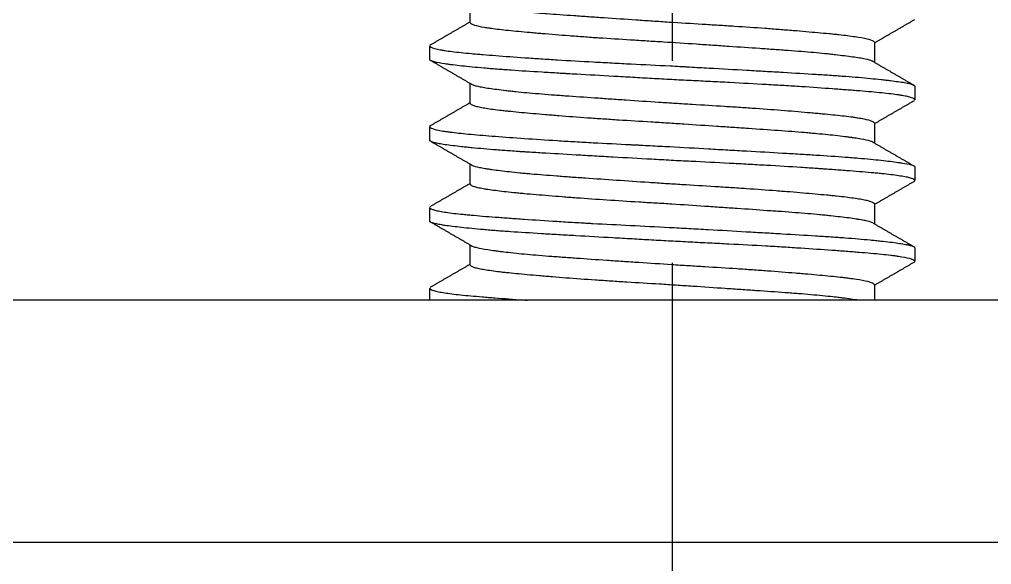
# Model space of a CAD drawing. Extents: x 77 to 788, y 36 to 557.
# Drawn here: x 240.2 to 252.22, y 232.48 to 239.23 of the extents above; entities that cross this region are included whole.
import ezdxf

# ---------------------------------------------------------------- set-up
doc = ezdxf.new("R2010")
doc.units = 0
doc.header["$LTSCALE"] = 10
doc.header["$MEASUREMENT"] = 0
doc.linetypes.add('CENTER', pattern=[2, 1.25, -0.25, 0.25, -0.25])
doc.layers.get('0').update_dxf_attribs({"linetype": 'CONTINUOUS'})
doc.layers.add('1', color=7, linetype='CONTINUOUS')

msp = doc.modelspace()

# ---------------------------------------------------------------- linework, layer by layer
at = {"color": 1, "linetype": 'CENTER'}
msp.add_line((248.272, 256.216), (248.272, 183.319), dxfattribs=at)
at = {"layer": '1', "color": 7, "linetype": 'Continuous', "lineweight": -3}
for p, q in [((245.772, 239.191), (245.772, 239.437)), ((250.772, 238.946), (250.772, 238.7)), ((245.272, 238.735), (245.272, 238.903)), ((245.772, 238.192), (245.772, 238.437)), ((251.272, 238.402), (251.272, 238.234)), ((245.272, 237.735), (245.272, 237.903)), ((250.772, 237.946), (250.772, 237.7)), ((245.772, 237.192), (245.772, 237.437)), ((251.272, 237.403), (251.272, 237.235)), ((245.272, 236.734), (245.272, 236.903)), ((250.772, 236.945), (250.772, 236.7)), ((245.772, 236.191), (245.772, 236.437)), ((251.272, 236.402), (251.272, 236.235)), ((250.772, 235.946), (250.772, 235.755)), ((245.272, 235.755), (245.272, 235.903)), ((276.02, 235.755), (233.761, 235.755)), ((279.54, 232.755), (228.172, 232.755))]:
    msp.add_line(p, q, dxfattribs=at)
for points, knots in [([(245.79, 239.427), (245.794, 239.425), (245.799, 239.423), (245.815, 239.416), (245.829, 239.412), (245.878, 239.4), (245.922, 239.391), (246.003, 239.378), (246.033, 239.374), (246.081, 239.367), (246.098, 239.365), (246.133, 239.36), (246.151, 239.358), (246.243, 239.347), (246.326, 239.338), (246.463, 239.324), (246.511, 239.32), (246.586, 239.314), (246.612, 239.311), (246.664, 239.307), (246.69, 239.305), (246.824, 239.295), (246.937, 239.286), (247.116, 239.274), (247.177, 239.269), (247.271, 239.263), (247.302, 239.261), (247.366, 239.256), (247.398, 239.254), (247.56, 239.243), (247.691, 239.234), (247.892, 239.22), (247.96, 239.216), (248.062, 239.209), (248.096, 239.207), (248.165, 239.202), (248.2, 239.2), (248.371, 239.189), (248.507, 239.181), (248.709, 239.168), (248.776, 239.164), (248.876, 239.158), (248.909, 239.156), (248.976, 239.151), (249.009, 239.149), (249.172, 239.139), (249.298, 239.13), (249.479, 239.117), (249.568, 239.11), (249.654, 239.103), (249.711, 239.099), (249.739, 239.097), (249.877, 239.085), (249.979, 239.076), (250.12, 239.063), (250.188, 239.057), (250.251, 239.051), (250.293, 239.047), (250.313, 239.044), (250.41, 239.034), (250.478, 239.026), (250.593, 239.008), (250.641, 239), (250.716, 238.981), (250.742, 238.972), (250.767, 238.957), (250.772, 238.951), (250.772, 238.945)], [0, 0, 0, 0, 0.013238, 0.013238, 0.040364, 0.040364, 0.094618, 0.094618, 0.121745, 0.121745, 0.135308, 0.135308, 0.148871, 0.148871, 0.203125, 0.203125, 0.230251, 0.230251, 0.243815, 0.243815, 0.257378, 0.257378, 0.311632, 0.311632, 0.338758, 0.338758, 0.352322, 0.352322, 0.365885, 0.365885, 0.420138, 0.420138, 0.447265, 0.447265, 0.460829, 0.460829, 0.474392, 0.474392, 0.528645, 0.528645, 0.555772, 0.555772, 0.569335, 0.569335, 0.582899, 0.582899, 0.637152, 0.637152, 0.664279, 0.677842, 0.677842, 0.691406, 0.691406, 0.745659, 0.745659, 0.772786, 0.786349, 0.786349, 0.799912, 0.799912, 0.854166, 0.854166, 0.908419, 0.908419, 0.962673, 0.962673, 1, 1, 1, 1]), ([(250.756, 238.71), (250.753, 238.711), (250.75, 238.712), (250.728, 238.722), (250.698, 238.73), (250.647, 238.741), (250.636, 238.743), (250.612, 238.747), (250.6, 238.75), (250.562, 238.756), (250.533, 238.76), (250.441, 238.773), (250.37, 238.782), (250.269, 238.794), (250.248, 238.796), (250.205, 238.801), (250.184, 238.803), (250.116, 238.81), (250.07, 238.814), (249.924, 238.827), (249.82, 238.835), (249.679, 238.846), (249.651, 238.848), (249.593, 238.852), (249.564, 238.854), (249.475, 238.86), (249.415, 238.865), (249.231, 238.877), (249.104, 238.886), (248.94, 238.897), (248.907, 238.9), (248.84, 238.904), (248.807, 238.907), (248.706, 238.913), (248.639, 238.918), (248.436, 238.931), (248.301, 238.94), (248.13, 238.951), (248.096, 238.953), (248.027, 238.957), (247.993, 238.959), (247.891, 238.966), (247.823, 238.97), (247.624, 238.982), (247.493, 238.991), (247.334, 239.001), (247.303, 239.003), (247.24, 239.008), (247.209, 239.01), (247.116, 239.017), (247.056, 239.021), (246.88, 239.035), (246.769, 239.044), (246.639, 239.055), (246.613, 239.057), (246.562, 239.061), (246.537, 239.064), (246.464, 239.07), (246.417, 239.075), (246.284, 239.087), (246.205, 239.095), (246.099, 239.108), (246.066, 239.112), (246.02, 239.119), (246.005, 239.121), (245.977, 239.125), (245.963, 239.127), (245.9, 239.138), (245.86, 239.147), (245.816, 239.161), (245.804, 239.165), (245.79, 239.172), (245.786, 239.174), (245.78, 239.179), (245.777, 239.181), (245.773, 239.186), (245.772, 239.189), (245.772, 239.191)], [0, 0, 0, 0, 0.009098, 0.009098, 0.063258, 0.063258, 0.076798, 0.076798, 0.090337, 0.090337, 0.117417, 0.117417, 0.171577, 0.171577, 0.185116, 0.185116, 0.198656, 0.198656, 0.225736, 0.225736, 0.279895, 0.279895, 0.293435, 0.293435, 0.306975, 0.306975, 0.334055, 0.334055, 0.388214, 0.388214, 0.401754, 0.401754, 0.415294, 0.415294, 0.442374, 0.442374, 0.496533, 0.496533, 0.510073, 0.510073, 0.523613, 0.523613, 0.550692, 0.550692, 0.604852, 0.604852, 0.618392, 0.618392, 0.631932, 0.631932, 0.659011, 0.659011, 0.713171, 0.713171, 0.726711, 0.726711, 0.74025, 0.74025, 0.76733, 0.76733, 0.821489, 0.821489, 0.848569, 0.848569, 0.862109, 0.862109, 0.875649, 0.875649, 0.929808, 0.929808, 0.956888, 0.956888, 0.970428, 0.970428, 0.983968, 0.983968, 1, 1, 1, 1]), ([(245.272, 238.903), (245.272, 238.897), (245.278, 238.891), (245.309, 238.876), (245.339, 238.867), (245.394, 238.856), (245.406, 238.854), (245.431, 238.849), (245.444, 238.847), (245.486, 238.84), (245.517, 238.836), (245.618, 238.824), (245.697, 238.815), (245.811, 238.805), (245.834, 238.803), (245.882, 238.799), (245.956, 238.793), (246.035, 238.787), (246.201, 238.774), (246.32, 238.765), (246.48, 238.754), (246.513, 238.752), (246.579, 238.747), (246.613, 238.745), (246.715, 238.738), (246.784, 238.734), (246.996, 238.721), (247.143, 238.712), (247.334, 238.702), (247.373, 238.7), (247.45, 238.696), (247.49, 238.694), (247.607, 238.687), (247.686, 238.683), (247.924, 238.671), (248.083, 238.663), (248.285, 238.653), (248.345, 238.649), (248.406, 238.646), (248.446, 238.644), (248.467, 238.643), (248.568, 238.637), (248.648, 238.633), (248.886, 238.619), (249.042, 238.61), (249.272, 238.597), (249.348, 238.593), (249.46, 238.586), (249.497, 238.584), (249.571, 238.58), (249.607, 238.578), (249.786, 238.567), (249.922, 238.559), (250.116, 238.547), (250.179, 238.543), (250.271, 238.537), (250.301, 238.535), (250.36, 238.53), (250.389, 238.528), (250.53, 238.517), (250.632, 238.509), (250.771, 238.495), (250.815, 238.491), (250.876, 238.484), (250.896, 238.482), (250.934, 238.477), (250.953, 238.475), (251.041, 238.464), (251.099, 238.456), (251.168, 238.444), (251.188, 238.44), (251.214, 238.434), (251.221, 238.432), (251.232, 238.429), (251.235, 238.427), (251.241, 238.425), (251.244, 238.424), (251.263, 238.417), (251.272, 238.41), (251.272, 238.403)], [0, 0, 0, 0, 0.034892, 0.034892, 0.086206, 0.086206, 0.099034, 0.099034, 0.111863, 0.111863, 0.137519, 0.137519, 0.188833, 0.188833, 0.201662, 0.201662, 0.21449, 0.240147, 0.240147, 0.29146, 0.29146, 0.304289, 0.304289, 0.317117, 0.317117, 0.342774, 0.342774, 0.394088, 0.394088, 0.406916, 0.406916, 0.419745, 0.419745, 0.445401, 0.445401, 0.496715, 0.496715, 0.509544, 0.515958, 0.515958, 0.522372, 0.522372, 0.548029, 0.548029, 0.599342, 0.599342, 0.624999, 0.624999, 0.637828, 0.637828, 0.650656, 0.650656, 0.70197, 0.70197, 0.727627, 0.727627, 0.740455, 0.740455, 0.753283, 0.753283, 0.804597, 0.804597, 0.830254, 0.830254, 0.843082, 0.843082, 0.855911, 0.855911, 0.907224, 0.907224, 0.932881, 0.932881, 0.94571, 0.94571, 0.952124, 0.952124, 0.958538, 0.958538, 1, 1, 1, 1]), ([(245.285, 238.918), (245.285, 238.918), (245.282, 238.916), (245.28, 238.915), (245.278, 238.913), (245.277, 238.913), (245.276, 238.912)], [0, 0, 0, 0, 0.148431, 0.636733, 0.636733, 1, 1, 1, 1]), ([(251.272, 238.234), (251.272, 238.234), (251.272, 238.234), (251.271, 238.237), (251.271, 238.239), (251.262, 238.25), (251.242, 238.259), (251.193, 238.272), (251.174, 238.277), (251.14, 238.283), (251.128, 238.286), (251.102, 238.29), (251.088, 238.292), (251.016, 238.303), (250.946, 238.312), (250.785, 238.328), (250.693, 238.336), (250.578, 238.345), (250.564, 238.346), (250.538, 238.348), (250.498, 238.352), (250.457, 238.355), (250.373, 238.361), (250.315, 238.365), (250.135, 238.379), (250.006, 238.388), (249.835, 238.399), (249.8, 238.401), (249.729, 238.405), (249.694, 238.408), (249.587, 238.414), (249.514, 238.418), (249.292, 238.431), (249.14, 238.439), (248.944, 238.45), (248.904, 238.452), (248.824, 238.456), (248.785, 238.458), (248.665, 238.464), (248.505, 238.472), (248.345, 238.48), (248.184, 238.489), (248.104, 238.493), (247.984, 238.5), (247.943, 238.502), (247.863, 238.507), (247.823, 238.509), (247.703, 238.516), (247.624, 238.52), (247.39, 238.534), (247.238, 238.542), (247.053, 238.553), (246.998, 238.556), (246.943, 238.559), (246.907, 238.561), (246.889, 238.562), (246.799, 238.568), (246.729, 238.572), (246.526, 238.584), (246.398, 238.592), (246.218, 238.605), (246.16, 238.609), (246.075, 238.615), (246.048, 238.618), (245.994, 238.622), (245.968, 238.624), (245.841, 238.635), (245.751, 238.644), (245.631, 238.657), (245.593, 238.662), (245.541, 238.668), (245.525, 238.67), (245.493, 238.675), (245.478, 238.677), (245.407, 238.687), (245.363, 238.695), (245.315, 238.708), (245.302, 238.712), (245.288, 238.718), (245.284, 238.72), (245.278, 238.724), (245.275, 238.726), (245.272, 238.73), (245.272, 238.732), (245.272, 238.734)], [0, 0, 0, 0, 0.001129, 0.001129, 0.013957, 0.013957, 0.065271, 0.065271, 0.090928, 0.090928, 0.103756, 0.103756, 0.116585, 0.116585, 0.167898, 0.167898, 0.219212, 0.219212, 0.225626, 0.225626, 0.23204, 0.244869, 0.244869, 0.270526, 0.270526, 0.321839, 0.321839, 0.334668, 0.334668, 0.347496, 0.347496, 0.373153, 0.373153, 0.424466, 0.424466, 0.437295, 0.437295, 0.450123, 0.450123, 0.47578, 0.501437, 0.501437, 0.527094, 0.527094, 0.539922, 0.539922, 0.55275, 0.55275, 0.578407, 0.578407, 0.629721, 0.629721, 0.642549, 0.648963, 0.648963, 0.655378, 0.655378, 0.681034, 0.681034, 0.732348, 0.732348, 0.758005, 0.758005, 0.770833, 0.770833, 0.783662, 0.783662, 0.834975, 0.834975, 0.860632, 0.860632, 0.873461, 0.873461, 0.886289, 0.886289, 0.937603, 0.937603, 0.963259, 0.963259, 0.976088, 0.976088, 0.988916, 0.988916, 1, 1, 1, 1]), ([(245.784, 238.43), (245.792, 238.425), (245.803, 238.42), (245.831, 238.412), (245.847, 238.407), (245.875, 238.401), (245.885, 238.399), (245.906, 238.395), (245.918, 238.392), (245.978, 238.382), (246.035, 238.373), (246.137, 238.36), (246.173, 238.355), (246.232, 238.348), (246.252, 238.346), (246.293, 238.342), (246.315, 238.339), (246.423, 238.328), (246.518, 238.319), (246.671, 238.307), (246.75, 238.3), (246.834, 238.294), (246.891, 238.29), (246.92, 238.288), (247.066, 238.277), (247.187, 238.269), (247.375, 238.256), (247.471, 238.249), (247.57, 238.242), (247.636, 238.238), (247.67, 238.235), (247.837, 238.224), (247.972, 238.215), (248.176, 238.202), (248.244, 238.197), (248.346, 238.191), (248.38, 238.189), (248.449, 238.184), (248.484, 238.182), (248.655, 238.172), (248.789, 238.163), (248.986, 238.151), (249.051, 238.147), (249.148, 238.14), (249.179, 238.138), (249.243, 238.134), (249.275, 238.132), (249.432, 238.121), (249.67, 238.103), (249.884, 238.085), (250.009, 238.074), (250.034, 238.071), (250.082, 238.067), (250.105, 238.065), (250.174, 238.058), (250.217, 238.054), (250.341, 238.042), (250.415, 238.033), (250.496, 238.023), (250.511, 238.021), (250.541, 238.016), (250.555, 238.014), (250.596, 238.008), (250.62, 238.003), (250.685, 237.99), (250.718, 237.981), (250.745, 237.969), (250.75, 237.967), (250.758, 237.963), (250.761, 237.96), (250.769, 237.954), (250.772, 237.949), (250.772, 237.945)], [0, 0, 0, 0, 0.030603, 0.030603, 0.057543, 0.057543, 0.071013, 0.071013, 0.084483, 0.084483, 0.138362, 0.138362, 0.165302, 0.165302, 0.178771, 0.178771, 0.192241, 0.192241, 0.246121, 0.246121, 0.27306, 0.28653, 0.28653, 0.3, 0.3, 0.353879, 0.353879, 0.380819, 0.394289, 0.394289, 0.407759, 0.407759, 0.461638, 0.461638, 0.488578, 0.488578, 0.502047, 0.502047, 0.515517, 0.515517, 0.569396, 0.569396, 0.596336, 0.596336, 0.609806, 0.609806, 0.623276, 0.623276, 0.677155, 0.731034, 0.731034, 0.744504, 0.744504, 0.757974, 0.757974, 0.784914, 0.784914, 0.838793, 0.838793, 0.852263, 0.852263, 0.865733, 0.865733, 0.892672, 0.892672, 0.946552, 0.946552, 0.960022, 0.960022, 0.973491, 0.973491, 1, 1, 1, 1]), ([(250.76, 237.707), (250.758, 237.708), (250.756, 237.709), (250.75, 237.713), (250.745, 237.715), (250.734, 237.719), (250.728, 237.721), (250.694, 237.731), (250.655, 237.74), (250.583, 237.753), (250.542, 237.759), (250.496, 237.766), (250.464, 237.77), (250.447, 237.772), (250.361, 237.784), (250.282, 237.793), (250.152, 237.806), (250.107, 237.81), (250.035, 237.817), (250.011, 237.819), (249.961, 237.823), (249.936, 237.826), (249.806, 237.836), (249.696, 237.845), (249.464, 237.861), (249.343, 237.87), (249.183, 237.881), (249.151, 237.883), (249.087, 237.887), (249.054, 237.89), (248.957, 237.896), (248.891, 237.901), (248.693, 237.914), (248.558, 237.923), (248.386, 237.935), (248.352, 237.937), (248.283, 237.941), (248.249, 237.943), (248.147, 237.95), (248.079, 237.954), (247.876, 237.967), (247.742, 237.975), (247.577, 237.985), (247.544, 237.987), (247.479, 237.992), (247.446, 237.994), (247.35, 238), (247.287, 238.005), (247.102, 238.018), (246.983, 238.026), (246.842, 238.038), (246.813, 238.04), (246.758, 238.045), (246.731, 238.047), (246.651, 238.054), (246.6, 238.058), (246.452, 238.071), (246.361, 238.08), (246.258, 238.09), (246.238, 238.092), (246.199, 238.096), (246.179, 238.099), (246.124, 238.105), (246.09, 238.109), (245.995, 238.122), (245.942, 238.13), (245.888, 238.141), (245.878, 238.144), (245.859, 238.148), (245.85, 238.15), (245.826, 238.157), (245.813, 238.162), (245.782, 238.175), (245.772, 238.184), (245.772, 238.192)], [0, 0, 0, 0, 0.0071, 0.0071, 0.020546, 0.020546, 0.033993, 0.033993, 0.087779, 0.087779, 0.114673, 0.128119, 0.128119, 0.141566, 0.141566, 0.195352, 0.195352, 0.222246, 0.222246, 0.235692, 0.235692, 0.249139, 0.249139, 0.302926, 0.302926, 0.356712, 0.356712, 0.370159, 0.370159, 0.383605, 0.383605, 0.410499, 0.410499, 0.464285, 0.464285, 0.477732, 0.477732, 0.491178, 0.491178, 0.518072, 0.518072, 0.571858, 0.571858, 0.585305, 0.585305, 0.598751, 0.598751, 0.625645, 0.625645, 0.679431, 0.679431, 0.692878, 0.692878, 0.706325, 0.706325, 0.733218, 0.733218, 0.787004, 0.787004, 0.800451, 0.800451, 0.813898, 0.813898, 0.840791, 0.840791, 0.894577, 0.894577, 0.908024, 0.908024, 0.921471, 0.921471, 0.948364, 0.948364, 1, 1, 1, 1]), ([(245.272, 237.903), (245.272, 237.901), (245.272, 237.9), (245.274, 237.896), (245.276, 237.894), (245.282, 237.89), (245.286, 237.887), (245.308, 237.876), (245.339, 237.867), (245.403, 237.854), (245.428, 237.849), (245.47, 237.843), (245.484, 237.841), (245.515, 237.836), (245.532, 237.834), (245.617, 237.824), (245.696, 237.816), (245.83, 237.803), (245.878, 237.799), (245.978, 237.791), (246.031, 237.787), (246.198, 237.774), (246.318, 237.765), (246.572, 237.748), (246.707, 237.739), (246.886, 237.728), (246.922, 237.725), (246.995, 237.721), (247.031, 237.719), (247.142, 237.713), (247.217, 237.708), (247.444, 237.696), (247.6, 237.688), (247.779, 237.679), (247.799, 237.678), (247.839, 237.676), (247.859, 237.675), (247.92, 237.672), (247.96, 237.669), (248.081, 237.663), (248.161, 237.659), (248.401, 237.646), (248.562, 237.638), (248.761, 237.626), (248.801, 237.624), (248.881, 237.619), (248.92, 237.617), (249.039, 237.61), (249.116, 237.606), (249.345, 237.593), (249.493, 237.584), (249.673, 237.574), (249.708, 237.572), (249.779, 237.568), (249.814, 237.566), (249.918, 237.559), (249.984, 237.555), (250.179, 237.543), (250.3, 237.535), (250.441, 237.524), (250.468, 237.522), (250.523, 237.518), (250.549, 237.515), (250.627, 237.509), (250.676, 237.504), (250.816, 237.491), (250.897, 237.482), (251.003, 237.469), (251.035, 237.465), (251.08, 237.458), (251.094, 237.456), (251.12, 237.452), (251.133, 237.45), (251.191, 237.44), (251.224, 237.432), (251.256, 237.42), (251.264, 237.416), (251.27, 237.409), (251.271, 237.407), (251.272, 237.404), (251.272, 237.404), (251.272, 237.403)], [0, 0, 0, 0, 0.008826, 0.008826, 0.021654, 0.021654, 0.034482, 0.034482, 0.085796, 0.085796, 0.111453, 0.111453, 0.124281, 0.124281, 0.13711, 0.13711, 0.188423, 0.188423, 0.21408, 0.21408, 0.239737, 0.239737, 0.291051, 0.291051, 0.342364, 0.342364, 0.355193, 0.355193, 0.368021, 0.368021, 0.393678, 0.393678, 0.444992, 0.444992, 0.451406, 0.451406, 0.45782, 0.45782, 0.470648, 0.470648, 0.496305, 0.496305, 0.547619, 0.547619, 0.560447, 0.560447, 0.573276, 0.573276, 0.598932, 0.598932, 0.650246, 0.650246, 0.663074, 0.663074, 0.675903, 0.675903, 0.70156, 0.70156, 0.752873, 0.752873, 0.765702, 0.765702, 0.77853, 0.77853, 0.804187, 0.804187, 0.855501, 0.855501, 0.881157, 0.881157, 0.893986, 0.893986, 0.906814, 0.906814, 0.958128, 0.958128, 0.983785, 0.983785, 0.996613, 0.996613, 1, 1, 1, 1]), ([(251.272, 237.233), (251.272, 237.236), (251.271, 237.239), (251.261, 237.25), (251.242, 237.259), (251.2, 237.27), (251.191, 237.273), (251.171, 237.277), (251.161, 237.279), (251.126, 237.286), (251.101, 237.29), (251.014, 237.303), (250.945, 237.312), (250.843, 237.322), (250.822, 237.324), (250.778, 237.328), (250.711, 237.334), (250.589, 237.345), (250.483, 237.353), (250.371, 237.361), (250.313, 237.366), (250.222, 237.372), (250.191, 237.374), (250.144, 237.378), (250.128, 237.379), (250.096, 237.381), (250.015, 237.387), (249.932, 237.392), (249.728, 237.406), (249.586, 237.414), (249.4, 237.425), (249.362, 237.427), (249.286, 237.431), (249.248, 237.433), (249.133, 237.44), (249.055, 237.444), (248.821, 237.456), (248.662, 237.464), (248.422, 237.476), (248.341, 237.48), (248.178, 237.489), (248.097, 237.494), (247.857, 237.507), (247.699, 237.516), (247.465, 237.529), (247.388, 237.534), (247.272, 237.54), (247.234, 237.542), (247.158, 237.547), (247.121, 237.549), (246.936, 237.56), (246.794, 237.568), (246.591, 237.58), (246.525, 237.584), (246.444, 237.589), (246.428, 237.59), (246.397, 237.592), (246.381, 237.593), (246.334, 237.597), (246.303, 237.599), (246.213, 237.605), (246.155, 237.609), (246.044, 237.618), (245.939, 237.627), (245.842, 237.635), (245.774, 237.642), (245.752, 237.644), (245.709, 237.649), (245.688, 237.651), (245.587, 237.662), (245.519, 237.671), (245.435, 237.683), (245.409, 237.687), (245.376, 237.694), (245.366, 237.696), (245.347, 237.7), (245.338, 237.702), (245.298, 237.712), (245.28, 237.72), (245.272, 237.73), (245.272, 237.732), (245.272, 237.734)], [0, 0, 0, 0, 0.015982, 0.015982, 0.067212, 0.067212, 0.080019, 0.080019, 0.092826, 0.092826, 0.118441, 0.118441, 0.16967, 0.16967, 0.182478, 0.182478, 0.195285, 0.2209, 0.246515, 0.246515, 0.272129, 0.272129, 0.284937, 0.284937, 0.29134, 0.29134, 0.297744, 0.323359, 0.323359, 0.374588, 0.374588, 0.387396, 0.387396, 0.400203, 0.400203, 0.425818, 0.425818, 0.477047, 0.477047, 0.502662, 0.502662, 0.528277, 0.528277, 0.579506, 0.579506, 0.605121, 0.605121, 0.617928, 0.617928, 0.630736, 0.630736, 0.681965, 0.681965, 0.70758, 0.70758, 0.713984, 0.713984, 0.720387, 0.720387, 0.733195, 0.733195, 0.758809, 0.758809, 0.784424, 0.810039, 0.810039, 0.822846, 0.822846, 0.835654, 0.835654, 0.886883, 0.886883, 0.912498, 0.912498, 0.925305, 0.925305, 0.938113, 0.938113, 0.989342, 0.989342, 1, 1, 1, 1]), ([(245.79, 237.427), (245.792, 237.426), (245.795, 237.424), (245.817, 237.415), (245.847, 237.407), (245.909, 237.394), (245.932, 237.39), (245.971, 237.383), (245.985, 237.381), (246.013, 237.377), (246.028, 237.374), (246.106, 237.363), (246.178, 237.354), (246.299, 237.341), (246.363, 237.334), (246.432, 237.327), (246.479, 237.323), (246.504, 237.321), (246.627, 237.31), (246.732, 237.302), (246.9, 237.289), (246.986, 237.283), (247.076, 237.276), (247.137, 237.272), (247.167, 237.27), (247.323, 237.259), (247.451, 237.25), (247.712, 237.233), (247.846, 237.223), (248.051, 237.21), (248.12, 237.205), (248.256, 237.196), (248.324, 237.192), (248.528, 237.179), (248.664, 237.171), (248.832, 237.161), (248.866, 237.158), (248.932, 237.154), (248.965, 237.152), (249.063, 237.146), (249.127, 237.142), (249.317, 237.129), (249.44, 237.12), (249.587, 237.109), (249.616, 237.106), (249.674, 237.102), (249.702, 237.1), (249.785, 237.093), (249.893, 237.084), (250.043, 237.071), (250.135, 237.062), (250.202, 237.056), (250.223, 237.054), (250.266, 237.049), (250.286, 237.047), (250.346, 237.041), (250.383, 237.037), (250.488, 237.024), (250.548, 237.016), (250.611, 237.005), (250.623, 237.002), (250.645, 236.998), (250.656, 236.996), (250.686, 236.989), (250.702, 236.985), (250.745, 236.971), (250.763, 236.962), (250.77, 236.951), (250.771, 236.949), (250.772, 236.946), (250.772, 236.945), (250.772, 236.945)], [0, 0, 0, 0, 0.007378, 0.007378, 0.061632, 0.061632, 0.088759, 0.088759, 0.102322, 0.102322, 0.115885, 0.115885, 0.170139, 0.170139, 0.197266, 0.210829, 0.210829, 0.224392, 0.224392, 0.278646, 0.278646, 0.305773, 0.319336, 0.319336, 0.332899, 0.332899, 0.387153, 0.387153, 0.441406, 0.441406, 0.468533, 0.468533, 0.49566, 0.49566, 0.549913, 0.549913, 0.563477, 0.563477, 0.57704, 0.57704, 0.604167, 0.604167, 0.658421, 0.658421, 0.671984, 0.671984, 0.685547, 0.685547, 0.712674, 0.739801, 0.766928, 0.766928, 0.780491, 0.780491, 0.794054, 0.794054, 0.821181, 0.821181, 0.875435, 0.875435, 0.888998, 0.888998, 0.902561, 0.902561, 0.929688, 0.929688, 0.983942, 0.983942, 0.997505, 0.997505, 1, 1, 1, 1]), ([(250.755, 236.71), (250.741, 236.717), (250.718, 236.725), (250.669, 236.736), (250.648, 236.741), (250.614, 236.747), (250.601, 236.749), (250.576, 236.754), (250.562, 236.756), (250.491, 236.767), (250.425, 236.776), (250.312, 236.789), (250.252, 236.796), (250.186, 236.803), (250.141, 236.807), (250.118, 236.809), (250.001, 236.82), (249.9, 236.829), (249.738, 236.841), (249.655, 236.848), (249.567, 236.854), (249.508, 236.858), (249.478, 236.86), (249.326, 236.871), (249.202, 236.88), (249.009, 236.893), (248.911, 236.899), (248.811, 236.906), (248.743, 236.911), (248.709, 236.913), (248.54, 236.925), (248.404, 236.934), (248.201, 236.947), (248.133, 236.951), (248.031, 236.957), (247.997, 236.959), (247.929, 236.963), (247.895, 236.965), (247.725, 236.976), (247.593, 236.984), (247.336, 237.001), (247.211, 237.01), (247.059, 237.021), (247.029, 237.023), (246.97, 237.028), (246.941, 237.03), (246.855, 237.037), (246.8, 237.041), (246.638, 237.055), (246.538, 237.063), (246.42, 237.074), (246.397, 237.076), (246.353, 237.081), (246.331, 237.083), (246.268, 237.089), (246.228, 237.093), (246.115, 237.106), (246.049, 237.114), (245.978, 237.125), (245.965, 237.127), (245.939, 237.132), (245.927, 237.134), (245.893, 237.14), (245.873, 237.145), (245.82, 237.158), (245.796, 237.167), (245.78, 237.179), (245.777, 237.181), (245.773, 237.185), (245.772, 237.188), (245.772, 237.19), (245.772, 237.191), (245.772, 237.191)], [0, 0, 0, 0, 0.04896, 0.04896, 0.07604, 0.07604, 0.08958, 0.08958, 0.10312, 0.10312, 0.157279, 0.157279, 0.184359, 0.197899, 0.197899, 0.211439, 0.211439, 0.265598, 0.265598, 0.292678, 0.306218, 0.306218, 0.319758, 0.319758, 0.373917, 0.373917, 0.400997, 0.414537, 0.414537, 0.428076, 0.428076, 0.482236, 0.482236, 0.509316, 0.509316, 0.522855, 0.522855, 0.536395, 0.536395, 0.590555, 0.590555, 0.644714, 0.644714, 0.658254, 0.658254, 0.671794, 0.671794, 0.698874, 0.698874, 0.753033, 0.753033, 0.766573, 0.766573, 0.780113, 0.780113, 0.807193, 0.807193, 0.861352, 0.861352, 0.874892, 0.874892, 0.888432, 0.888432, 0.915511, 0.915511, 0.969671, 0.969671, 0.983211, 0.983211, 0.996751, 0.996751, 1, 1, 1, 1]), ([(245.272, 236.903), (245.272, 236.897), (245.278, 236.891), (245.298, 236.881), (245.31, 236.876), (245.333, 236.87), (245.341, 236.867), (245.36, 236.863), (245.37, 236.861), (245.424, 236.85), (245.479, 236.841), (245.58, 236.828), (245.616, 236.824), (245.676, 236.818), (245.696, 236.816), (245.739, 236.812), (245.761, 236.81), (245.874, 236.799), (245.974, 236.791), (246.138, 236.779), (246.196, 236.774), (246.285, 236.768), (246.316, 236.766), (246.378, 236.761), (246.41, 236.759), (246.57, 236.748), (246.705, 236.739), (246.916, 236.726), (246.988, 236.721), (247.099, 236.715), (247.155, 236.712), (247.212, 236.709), (247.25, 236.707), (247.269, 236.705), (247.441, 236.696), (247.597, 236.688), (247.913, 236.672), (248.073, 236.664), (248.276, 236.653), (248.317, 236.651), (248.398, 236.647), (248.438, 236.644), (248.558, 236.638), (248.638, 236.633), (248.876, 236.62), (249.032, 236.611), (249.225, 236.6), (249.264, 236.598), (249.34, 236.593), (249.378, 236.591), (249.489, 236.585), (249.562, 236.58), (249.777, 236.568), (249.914, 236.56), (250.077, 236.55), (250.109, 236.547), (250.172, 236.543), (250.266, 236.537), (250.354, 236.531), (250.523, 236.518), (250.626, 236.509), (250.742, 236.498), (250.765, 236.496), (250.809, 236.491), (250.831, 236.489), (250.893, 236.482), (250.931, 236.478), (251.037, 236.465), (251.096, 236.457), (251.154, 236.446), (251.171, 236.443), (251.185, 236.44), (251.195, 236.438), (251.199, 236.437), (251.221, 236.432), (251.235, 236.428), (251.263, 236.417), (251.272, 236.41), (251.272, 236.403)], [0, 0, 0, 0, 0.034016, 0.034016, 0.05963, 0.05963, 0.072438, 0.072438, 0.085245, 0.085245, 0.136475, 0.136475, 0.16209, 0.16209, 0.174897, 0.174897, 0.187704, 0.187704, 0.238934, 0.238934, 0.264549, 0.264549, 0.277356, 0.277356, 0.290163, 0.290163, 0.341393, 0.341393, 0.367008, 0.367008, 0.379815, 0.386219, 0.386219, 0.392622, 0.392622, 0.443852, 0.443852, 0.495082, 0.495082, 0.507889, 0.507889, 0.520696, 0.520696, 0.546311, 0.546311, 0.597541, 0.597541, 0.610348, 0.610348, 0.623155, 0.623155, 0.64877, 0.64877, 0.7, 0.7, 0.712807, 0.712807, 0.725615, 0.751229, 0.751229, 0.802459, 0.802459, 0.815266, 0.815266, 0.828074, 0.828074, 0.853688, 0.853688, 0.904918, 0.904918, 0.917725, 0.924129, 0.924129, 0.930533, 0.930533, 0.956147, 0.956147, 1, 1, 1, 1]), ([(251.272, 236.234), (251.272, 236.237), (251.271, 236.239), (251.267, 236.244), (251.264, 236.246), (251.257, 236.25), (251.253, 236.253), (251.237, 236.259), (251.224, 236.264), (251.174, 236.277), (251.129, 236.286), (251.056, 236.297), (251.041, 236.299), (251.009, 236.304), (250.992, 236.306), (250.939, 236.312), (250.901, 236.316), (250.779, 236.328), (250.687, 236.336), (250.559, 236.347), (250.533, 236.349), (250.479, 236.353), (250.451, 236.355), (250.366, 236.362), (250.308, 236.366), (250.126, 236.379), (249.998, 236.388), (249.793, 236.401), (249.723, 236.406), (249.615, 236.412), (249.578, 236.415), (249.505, 236.419), (249.468, 236.421), (249.282, 236.432), (249.13, 236.44), (248.896, 236.452), (248.817, 236.456), (248.697, 236.462), (248.656, 236.464), (248.576, 236.468), (248.535, 236.47), (248.415, 236.477), (248.335, 236.481), (248.174, 236.489), (248.014, 236.498), (247.854, 236.507), (247.735, 236.514), (247.695, 236.516), (247.615, 236.521), (247.576, 236.523), (247.38, 236.534), (247.228, 236.543), (247.007, 236.556), (246.935, 236.56), (246.828, 236.566), (246.793, 236.568), (246.723, 236.572), (246.688, 236.574), (246.518, 236.585), (246.39, 236.593), (246.211, 236.605), (246.153, 236.609), (246.07, 236.616), (246.029, 236.619), (245.989, 236.622), (245.963, 236.625), (245.95, 236.626), (245.835, 236.636), (245.655, 236.654), (245.518, 236.671), (245.447, 236.681), (245.433, 236.684), (245.408, 236.688), (245.396, 236.69), (245.363, 236.696), (245.345, 236.7), (245.298, 236.712), (245.279, 236.72), (245.272, 236.73), (245.272, 236.732), (245.272, 236.734)], [0, 0, 0, 0, 0.014778, 0.014778, 0.027606, 0.027606, 0.040434, 0.040434, 0.066091, 0.066091, 0.117405, 0.117405, 0.130233, 0.130233, 0.143062, 0.143062, 0.168718, 0.168718, 0.220032, 0.220032, 0.23286, 0.23286, 0.245689, 0.245689, 0.271346, 0.271346, 0.322659, 0.322659, 0.348316, 0.348316, 0.361145, 0.361145, 0.373973, 0.373973, 0.425287, 0.425287, 0.450943, 0.450943, 0.463772, 0.463772, 0.4766, 0.4766, 0.502257, 0.502257, 0.527914, 0.553571, 0.553571, 0.566399, 0.566399, 0.579227, 0.579227, 0.630541, 0.630541, 0.656198, 0.656198, 0.669026, 0.669026, 0.681855, 0.681855, 0.733168, 0.733168, 0.758825, 0.758825, 0.771653, 0.778068, 0.778068, 0.784482, 0.784482, 0.835795, 0.887109, 0.887109, 0.899937, 0.899937, 0.912766, 0.912766, 0.938423, 0.938423, 0.989736, 0.989736, 1, 1, 1, 1]), ([(245.784, 236.43), (245.79, 236.426), (245.799, 236.422), (245.815, 236.416), (245.822, 236.414), (245.837, 236.41), (245.845, 236.408), (245.889, 236.397), (245.934, 236.389), (246.017, 236.376), (246.063, 236.369), (246.114, 236.363), (246.15, 236.358), (246.168, 236.356), (246.263, 236.345), (246.348, 236.335), (246.533, 236.318), (246.634, 236.309), (246.77, 236.299), (246.798, 236.297), (246.854, 236.293), (246.882, 236.29), (246.968, 236.284), (247.027, 236.28), (247.206, 236.267), (247.331, 236.259), (247.494, 236.247), (247.527, 236.245), (247.593, 236.241), (247.626, 236.238), (247.725, 236.232), (247.792, 236.227), (247.993, 236.214), (248.129, 236.205), (248.301, 236.194), (248.335, 236.191), (248.404, 236.187), (248.438, 236.185), (248.541, 236.179), (248.608, 236.174), (248.81, 236.162), (248.942, 236.154), (249.105, 236.143), (249.137, 236.141), (249.201, 236.137), (249.233, 236.134), (249.328, 236.128), (249.389, 236.124), (249.569, 236.11), (249.684, 236.101), (249.82, 236.09), (249.846, 236.088), (249.899, 236.083), (249.925, 236.081), (250.002, 236.074), (250.05, 236.07), (250.19, 236.057), (250.275, 236.049), (250.37, 236.038), (250.388, 236.036), (250.424, 236.032), (250.441, 236.03), (250.491, 236.023), (250.522, 236.019), (250.606, 236.006), (250.652, 235.997), (250.696, 235.986), (250.704, 235.984), (250.719, 235.979), (250.726, 235.977), (250.744, 235.97), (250.763, 235.961), (250.77, 235.952), (250.772, 235.947), (250.772, 235.946), (250.772, 235.945)], [0, 0, 0, 0, 0.024784, 0.024784, 0.038254, 0.038254, 0.051724, 0.051724, 0.105603, 0.105603, 0.132543, 0.146012, 0.146012, 0.159482, 0.159482, 0.213362, 0.213362, 0.267241, 0.267241, 0.280711, 0.280711, 0.29418, 0.29418, 0.32112, 0.32112, 0.374999, 0.374999, 0.388469, 0.388469, 0.401939, 0.401939, 0.428879, 0.428879, 0.482758, 0.482758, 0.496228, 0.496228, 0.509698, 0.509698, 0.536637, 0.536637, 0.590516, 0.590516, 0.603986, 0.603986, 0.617456, 0.617456, 0.644396, 0.644396, 0.698275, 0.698275, 0.711745, 0.711745, 0.725215, 0.725215, 0.752154, 0.752154, 0.806034, 0.806034, 0.819503, 0.819503, 0.832973, 0.832973, 0.859913, 0.859913, 0.913792, 0.913792, 0.927262, 0.927262, 0.940732, 0.940732, 0.967671, 0.994611, 0.994611, 1, 1, 1, 1]), ([(250.576, 235.753), (250.548, 235.758), (250.516, 235.763), (250.45, 235.772), (250.415, 235.777), (250.36, 235.783), (250.341, 235.786), (250.301, 235.79), (250.281, 235.792), (250.178, 235.804), (250.087, 235.813), (249.939, 235.825), (249.887, 235.83), (249.807, 235.836), (249.779, 235.838), (249.724, 235.842), (249.696, 235.844), (249.554, 235.855), (249.436, 235.863), (249.25, 235.876), (249.187, 235.88), (249.09, 235.887), (249.058, 235.889), (248.992, 235.894), (248.959, 235.896), (248.795, 235.907), (248.661, 235.916), (248.458, 235.93), (248.39, 235.934), (248.287, 235.941), (248.253, 235.943), (248.184, 235.948), (248.15, 235.95), (247.979, 235.96), (247.845, 235.968), (247.646, 235.981), (247.58, 235.985), (247.482, 235.991), (247.45, 235.994), (247.385, 235.998), (247.353, 236), (247.195, 236.011), (247.073, 236.02), (246.9, 236.033), (246.816, 236.04), (246.734, 236.047), (246.681, 236.051), (246.654, 236.053), (246.577, 236.06), (246.527, 236.065), (246.432, 236.073), (246.341, 236.082), (246.239, 236.092), (246.182, 236.098), (246.145, 236.102), (246.127, 236.105), (246.041, 236.115), (245.982, 236.124), (245.91, 236.137), (245.888, 236.141), (245.851, 236.15), (245.834, 236.155), (245.794, 236.168), (245.778, 236.178), (245.772, 236.188), (245.772, 236.19), (245.772, 236.191)], [0, 0, 0, 0, 0.032505, 0.032505, 0.06238, 0.06238, 0.077318, 0.077318, 0.092256, 0.092256, 0.152007, 0.152007, 0.181883, 0.181883, 0.196821, 0.196821, 0.211759, 0.211759, 0.27151, 0.27151, 0.301386, 0.301386, 0.316324, 0.316324, 0.331262, 0.331262, 0.391013, 0.391013, 0.420889, 0.420889, 0.435827, 0.435827, 0.450765, 0.450765, 0.510516, 0.510516, 0.540392, 0.540392, 0.55533, 0.55533, 0.570267, 0.570267, 0.630019, 0.630019, 0.659895, 0.674832, 0.674832, 0.68977, 0.68977, 0.719646, 0.719646, 0.749522, 0.779397, 0.794335, 0.794335, 0.809273, 0.809273, 0.869025, 0.869025, 0.8989, 0.8989, 0.928776, 0.928776, 0.988527, 0.988527, 1, 1, 1, 1]), ([(245.272, 235.903), (245.272, 235.902), (245.272, 235.9), (245.275, 235.895), (245.28, 235.89), (245.306, 235.877), (245.336, 235.868), (245.4, 235.854), (245.425, 235.85), (245.481, 235.841), (245.511, 235.837), (245.612, 235.824), (245.69, 235.816), (245.824, 235.804), (245.872, 235.8), (245.948, 235.794), (245.974, 235.791), (246.027, 235.787), (246.054, 235.785), (246.191, 235.775), (246.31, 235.766), (246.45, 235.756), (246.463, 235.755), (246.477, 235.754)], [0, 0, 0, 0, 0.02708, 0.02708, 0.113886, 0.113886, 0.287498, 0.287498, 0.374303, 0.374303, 0.461109, 0.461109, 0.634721, 0.634721, 0.721527, 0.721527, 0.76493, 0.76493, 0.808332, 0.808332, 0.981944, 0.981944, 1, 1, 1, 1])]:
    msp.add_open_spline(points, degree=3, knots=knots, dxfattribs=at)
for points in [[(245.279, 238.914), (245.525, 239.057), (245.772, 239.2)], [(251.269, 239.225), (251.02, 239.081), (250.772, 238.937)], [(245.789, 238.427), (245.532, 238.576), (245.274, 238.726)], [(250.749, 238.713), (251.006, 238.564), (251.263, 238.415)], [(251.265, 238.223), (251.018, 238.08), (250.772, 237.937)], [(245.275, 237.912), (245.524, 238.056), (245.772, 238.2)], [(245.795, 237.424), (245.537, 237.573), (245.28, 237.722)], [(250.754, 237.71), (251.012, 237.561), (251.269, 237.412)], [(245.276, 236.913), (245.524, 237.057), (245.772, 237.2)], [(251.267, 237.225), (251.019, 237.081), (250.772, 236.937)], [(245.789, 236.427), (245.531, 236.577), (245.274, 236.726)], [(250.748, 236.714), (251.006, 236.564), (251.263, 236.415)], [(245.278, 235.914), (245.525, 236.057), (245.772, 236.2)], [(251.267, 236.225), (251.019, 236.081), (250.772, 235.937)]]:
    msp.add_open_spline(points, degree=2, dxfattribs=at)

doc.saveas('drawing.dxf')
